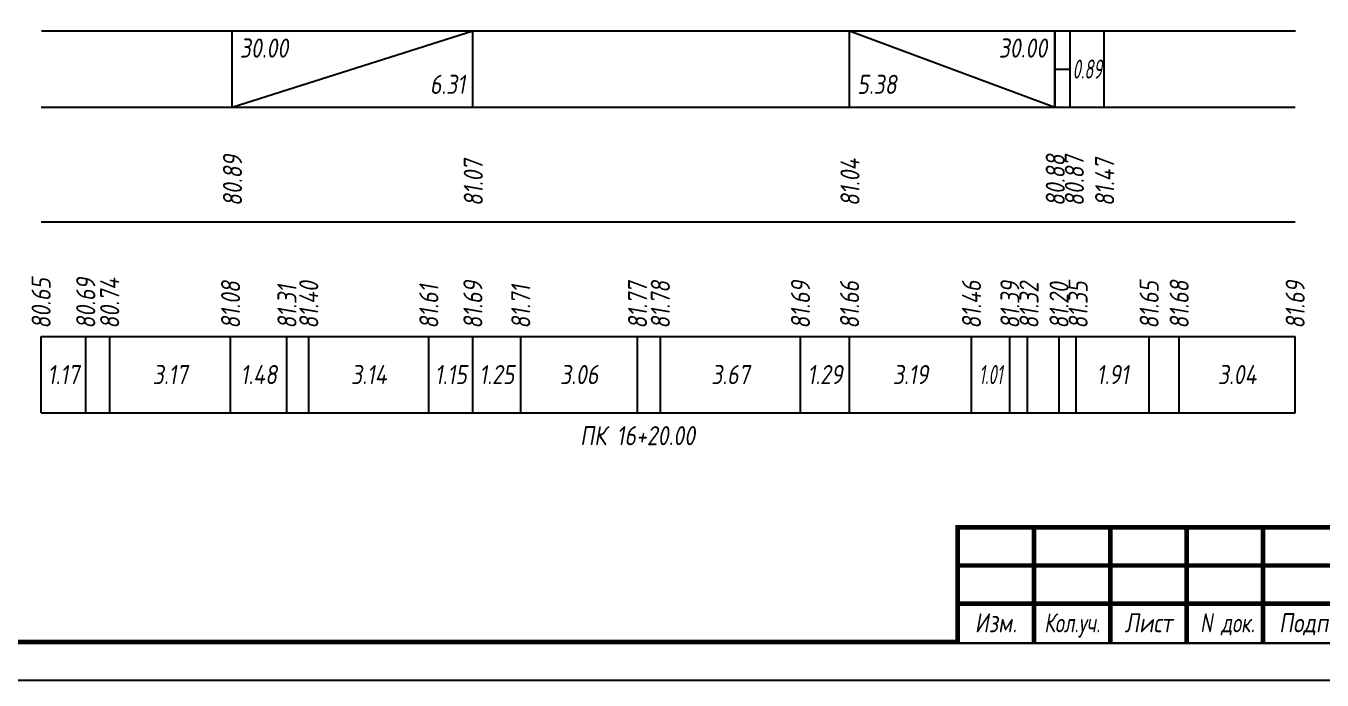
# Model space of a CAD drawing. Extents: x -717 to 1451, y -133302 to 233.
# Drawn here: x 78 to 247.7, y -25238.4 to -25152.8 of the extents above; entities that cross this region are included whole.
import ezdxf
from ezdxf.enums import TextEntityAlignment as Align

# ---------------------------------------------------------------- set-up
doc = ezdxf.new("R2010")
doc.units = 0
for name, color, linetype in [('Зарамочное оформление', 7, 'Continuous'), ('Код_510', 7, 'Continuous'), ('Код_516', 1, 'Continuous'), ('Подписи поперечников', 7, 'Continuous'), ('Таблица', 7, 'Continuous')]:
    doc.layers.add(name, color=color, linetype=linetype)
doc.styles.add('М', font='romand.shx', dxfattribs={"width": 0.8, "oblique": 10, "height": 2.5})

# ---------------------------------------------------------------- blocks, each defined once
blk = doc.blocks.new('Штамп')
at = {"linetype": 'Continuous'}
blk.add_wipeout([(199.95, -411.25), (384.95, -411.25), (384.95, -426.25), (199.95, -426.25)], dxfattribs=at).dxf.layer = 'Зарамочное оформление'
at = {"layer": 'Зарамочное оформление', "linetype": 'Continuous', "lineweight": -3, "const_width": 0.6, "flags": 128}
for points in [[(199.95, -426.25), (199.95, -411.25), (384.95, -411.25)], [(209.95, -411.25), (209.95, -426.25)], [(219.95, -411.25), (219.95, -426.25)], [(229.95, -411.25), (229.95, -426.25)], [(239.95, -411.25), (239.95, -426.25)], [(199.95, -416.25), (264.95, -416.25)], [(199.95, -421.25), (264.95, -421.25)]]:
    blk.add_lwpolyline(points, dxfattribs=at)
at = {"layer": 'Зарамочное оформление', "linetype": 'Continuous', "style": 'М', "oblique": 10}
for s, width, p in [('Изм.', 0.8, (204.95, -423.75)), ('Кол.уч.', 0.7, (214.95, -423.75)), ('Лист', 0.8, (224.95, -423.75)), ('N док.', 0.7, (235.28, -423.75)), ('Подпись', 0.8, (247.45, -423.75))]:
    blk.add_text(s, height=2.5, dxfattribs=dict(at, width=width)).set_placement(p, align=Align.MIDDLE_CENTER)
blk = doc.blocks.new('шифр')
blk.add_blockref('Штамп', (0, -24867))

msp = doc.modelspace()

# ---------------------------------------------------------------- linework, layer by layer
at = {"flags": 128}
msp.add_lwpolyline([(-30.054, -25238.421), (389.946, -25238.421), (389.946, -24941.421), (-30.054, -24941.421)], close=True, dxfattribs=at)
at = {"const_width": 0.6, "flags": 128}
msp.add_lwpolyline([(-10.054, -25233.421), (384.946, -25233.421), (384.946, -24946.421), (-10.054, -24946.421)], close=True, dxfattribs=at)
at = {"layer": 'Код_510'}
for p, q in [((79.946, -25203.421), (79.946, -25193.421)), ((85.788, -25203.421), (85.788, -25193.421)), ((88.922, -25203.421), (88.922, -25193.421)), ((104.753, -25203.421), (104.753, -25193.421)), ((112.135, -25203.421), (112.135, -25193.421)), ((114.997, -25203.421), (114.997, -25193.421)), ((130.712, -25203.421), (130.712, -25193.421)), ((136.48, -25203.421), (136.48, -25193.421)), ((142.75, -25203.421), (142.75, -25193.421)), ((158.042, -25203.421), (158.042, -25193.421)), ((161.029, -25203.421), (161.029, -25193.421)), ((179.379, -25203.421), (179.379, -25193.421)), ((185.805, -25203.421), (185.805, -25193.421)), ((201.77, -25203.421), (201.77, -25193.421)), ((206.802, -25203.421), (206.802, -25193.421)), ((209.123, -25203.421), (209.123, -25193.421)), ((213.231, -25203.421), (213.231, -25193.421)), ((215.471, -25203.421), (215.471, -25193.421)), ((225.033, -25203.421), (225.033, -25193.421)), ((228.966, -25203.421), (228.966, -25193.421)), ((244.152, -25203.421), (244.152, -25193.421))]:
    msp.add_line(p, q, dxfattribs=at)
at = {"layer": 'Код_516'}
for p, q in [((104.946, -25163.421), (104.946, -25153.421)), ((104.946, -25163.421), (136.48, -25153.421)), ((136.48, -25163.421), (136.48, -25153.421)), ((185.805, -25163.421), (185.805, -25153.421)), ((185.805, -25153.421), (212.684, -25163.421)), ((212.684, -25163.421), (212.684, -25153.421)), ((212.705, -25163.421), (212.705, -25153.421)), ((214.705, -25163.421), (214.705, -25153.421)), ((219.152, -25163.421), (219.152, -25153.421)), ((212.705, -25158.421), (214.705, -25158.421))]:
    msp.add_line(p, q, dxfattribs=at)
at = {"layer": 'Таблица'}
for p, q in [((80, -25153.421), (244.207, -25153.421)), ((79.946, -25163.421), (244.152, -25163.421)), ((79.946, -25178.421), (244.152, -25178.421)), ((79.946, -25193.421), (244.152, -25193.421)), ((79.946, -25203.421), (244.152, -25203.421))]:
    msp.add_line(p, q, dxfattribs=at)

# ---------------------------------------------------------------- texts
at = {"layer": 'Код_510', "style": 'М', "oblique": 10, "width": 0.8}
for s, p in [('80.65', (79.946, -25192.421)), ('80.69', (85.788, -25192.421)), ('80.74', (88.922, -25192.421)), ('81.08', (104.753, -25192.421)), ('81.31', (112.135, -25192.421)), ('81.40', (114.997, -25192.421)), ('81.61', (130.712, -25192.421)), ('81.69', (136.48, -25192.421)), ('81.71', (142.75, -25192.421)), ('81.77', (158.042, -25192.421)), ('81.78', (161.029, -25192.421)), ('81.69', (179.379, -25192.421)), ('81.66', (185.805, -25192.421)), ('81.46', (201.77, -25192.421)), ('81.39', (206.802, -25192.421)), ('81.32', (209.302, -25192.421)), ('81.20', (213.231, -25192.421)), ('81.35', (215.731, -25192.421)), ('81.65', (225.033, -25192.421)), ('81.68', (228.966, -25192.421)), ('81.69', (244.152, -25192.421))]:
    msp.add_text(s, height=2.5, rotation=90, dxfattribs=at).set_placement(p, align=Align.MIDDLE_LEFT)
at = {"layer": 'Код_510', "style": 'М', "oblique": 10}
for s, width, p in [('1.17', 0.8, (82.867, -25198.421)), ('3.17', 0.8, (96.838, -25198.421)), ('1.48', 0.8, (108.444, -25198.421)), ('3.14', 0.8, (122.855, -25198.421)), ('1.15', 0.8, (133.596, -25198.421)), ('1.25', 0.8, (139.615, -25198.421)), ('3.06', 0.8, (150.396, -25198.421)), ('3.67', 0.8, (170.204, -25198.421)), ('1.29', 0.8, (182.592, -25198.421)), ('3.19', 0.8, (193.788, -25198.421)), ('1.01', 0.6, (204.286, -25198.421)), ('1.91', 0.8, (220.252, -25198.421)), ('3.04', 0.8, (236.559, -25198.421))]:
    msp.add_text(s, height=2.5, dxfattribs=dict(at, width=width)).set_placement(p, align=Align.MIDDLE_CENTER)
at = {"layer": 'Код_516', "style": 'М', "oblique": 10, "width": 0.8}
msp.add_text('30.00', height=2.5, dxfattribs=at).set_placement((105.946, -25154.421), align=Align.TOP_LEFT)
msp.add_text('30.00', height=2.5, dxfattribs=at).set_placement((211.684, -25154.421), align=Align.TOP_RIGHT)
at = {"layer": 'Код_516', "style": 'М', "oblique": 10, "width": 0.6}
msp.add_text('0.89', height=2.5, dxfattribs=at).set_placement((216.929, -25158.421), align=Align.MIDDLE_CENTER)
at = {"layer": 'Код_516', "style": 'М', "oblique": 10, "width": 0.8}
msp.add_text('6.31', height=2.5, dxfattribs=at).set_placement((135.48, -25162.421), align=Align.BOTTOM_RIGHT)
msp.add_text('5.38', height=2.5, dxfattribs=at).set_placement((186.805, -25162.421), align=Align.BOTTOM_LEFT)
for s, p in [('80.89', (105, -25176.371)), ('80.88', (212.738, -25176.371)), ('80.87', (215.238, -25176.371)), ('81.07', (136.534, -25176.371)), ('81.04', (185.859, -25176.371)), ('81.47', (219.207, -25176.371))]:
    msp.add_text(s, height=2.5, rotation=90, dxfattribs=at).set_placement(p, align=Align.MIDDLE_LEFT)
at = {"layer": 'Подписи поперечников', "style": 'М', "oblique": 10, "width": 0.8}
msp.add_text('ПК 16+20.00', height=2.5, dxfattribs=at).set_placement((158.042, -25208.421), align=Align.BOTTOM_CENTER)

# ---------------------------------------------------------------- next in the draw order: block references
msp.add_blockref('шифр', (0, 59.829))

doc.saveas('drawing.dxf')
